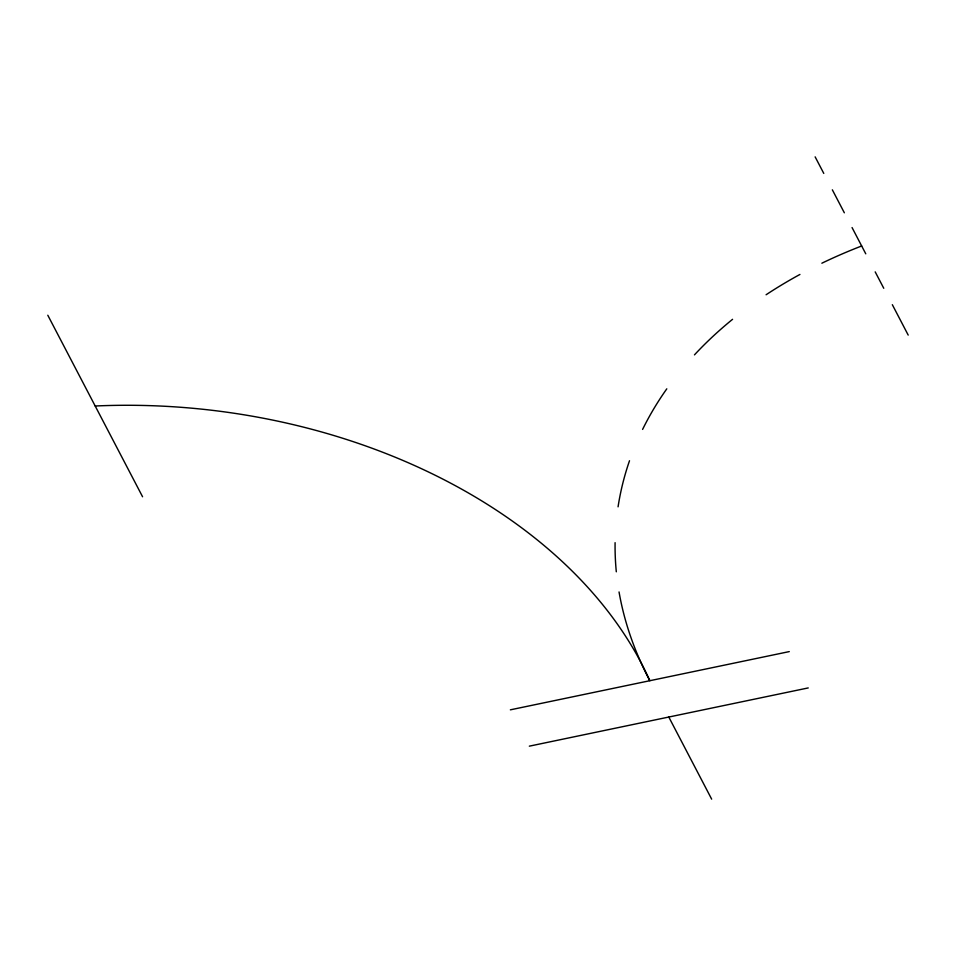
<?xml version="1.0" encoding="UTF-8"?>
<svg xmlns="http://www.w3.org/2000/svg" width="956" height="956" viewBox="0 0 956 956"><rect width="100%" height="100%" fill="white"/><g stroke="black" fill="none" stroke-linecap="round" stroke-linejoin="round"><path stroke-width="1.43" d="M510.373 709.83L789.274 651.598M529.337 746.158L808.238 687.926M815.133 156.856L823.773 173.406M832.341 189.814L844.339 212.794M852.059 227.564L865.766 253.818M875.194 271.874L883.762 288.282M892.33 304.689L908.2 335.09M668.794 717.036L711.658 799.144M47.8 315.241L142.575 496.762M619.046 591.955A530.425 370.45 6.4 0 0 649.829 680.72A507.552 354.485 6.4 0 0 95.194 406.001M616.309 571.796A530.425 370.45 6.4 0 1 615.09 542.661M618.066 506.835A530.425 370.45 6.4 0 1 629.514 460.732M642.599 429.399A530.425 370.45 6.4 0 1 666.798 388.829M694.462 354.867A530.425 370.45 6.4 0 1 732.571 319.316M766.091 294.759A530.425 370.45 6.4 0 1 799.933 274.456M821.861 263.211A530.425 370.45 6.4 0 1 861.667 245.979"/></g></svg>
